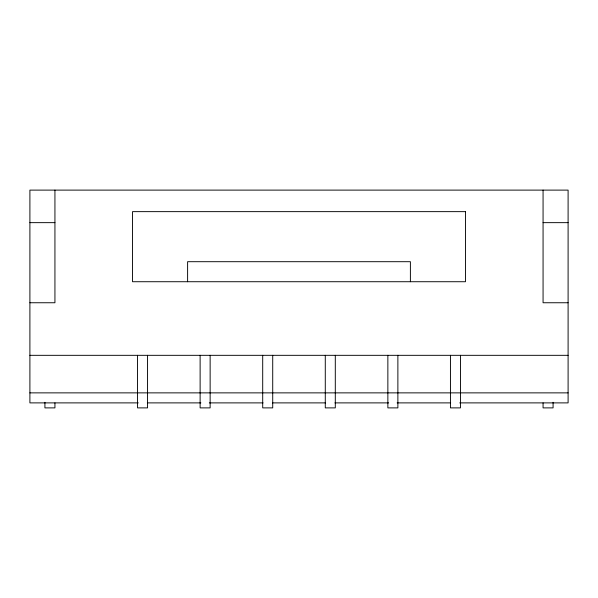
<?xml version="1.0" encoding="UTF-8"?>
<svg xmlns="http://www.w3.org/2000/svg" width="598" height="598" viewBox="0 0 598 598"><rect width="100%" height="100%" fill="white"/><g stroke="black" fill="none" stroke-linecap="round" stroke-linejoin="round"><path stroke-width="0.9" d="M29.9 222.65L54.934 222.65M543.066 222.65L568.1 222.65M29.9 302.752L54.934 302.752L54.934 190.112M568.1 302.752L543.066 302.752L543.066 190.112M29.9 355.324L568.1 355.324M29.9 392.871L568.1 392.871M138.288 402.888L29.9 402.888L29.9 190.112L568.1 190.112L568.1 402.888L459.713 402.888M147.332 402.888L200.891 402.888M209.3 402.888L263.068 402.888M272.396 402.888L325.604 402.888M334.932 402.888L388.7 402.888M397.109 402.888L450.668 402.888M553.083 402.297L553.083 407.888L543.066 407.888L543.066 402.888M460.46 355.324L460.46 407.888L450.444 407.888L450.444 355.324M410.392 281.725L410.392 261.7L187.608 261.7L187.608 281.725M397.879 355.324L397.879 407.888L387.863 407.888L387.863 355.324M335.299 355.324L335.299 407.888L325.282 407.888L325.282 355.324M272.718 355.324L272.718 407.888L262.701 407.888L262.701 355.324M210.137 355.324L210.137 407.888L200.121 407.888L200.121 355.324M147.557 355.324L147.557 407.888L137.54 407.888L137.54 355.324M54.934 402.888L54.934 407.888L44.917 407.888L44.917 402.297M465.468 211.64L132.532 211.64L132.532 281.725L465.468 281.725L465.468 211.64"/></g></svg>
